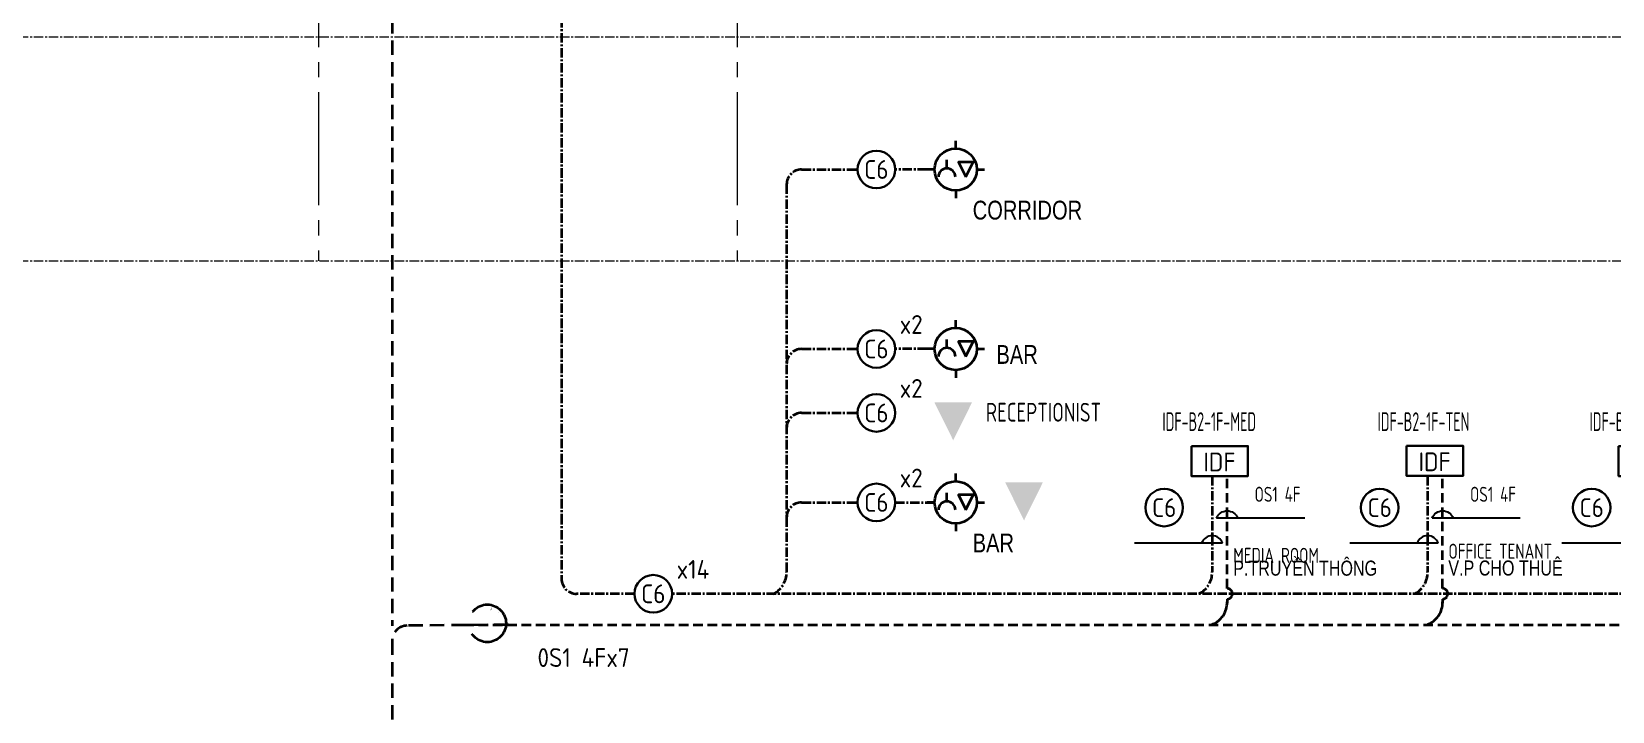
# Model space of a CAD drawing. Header units: millimetres. Extents: x -197 to 1453, y -101 to 618.
# Drawn here: x 376.7 to 587.1, y 217.1 to 307.5 of the extents above; entities that cross this region are included whole.
import ezdxf
from ezdxf.enums import TextEntityAlignment as Align

# ---------------------------------------------------------------- set-up
doc = ezdxf.new("R2010")
doc.units = ezdxf.units.MM
for name, pattern in [('HC-B_EC0-112 ZONE B-TELEPHONE & DATA SYSTEM SCHEMATIC (200529)$0$x-219010-E-00_Tell & Data System Schematic$0$CENTER', [2, 1.25, -0.25, 0.25, -0.25]), ('HC-B_EC0-112 ZONE B-TELEPHONE & DATA SYSTEM SCHEMATIC (200529)$0$x-219010-E-00_Tell & Data System Schematic$0$GEC-COMM_HIDDEN', [9.525, 6.35, -3.175]), ('HC-B_EC0-112 ZONE B-TELEPHONE & DATA SYSTEM SCHEMATIC (200529)$0$x-219010-E-00_Tell & Data System Schematic$0$P-GEC_CPIP 1 CENTER2', [21.05, 15.05, -2, 2, -2]), ('HC-B_EC0-112 ZONE B-TELEPHONE & DATA SYSTEM SCHEMATIC (200529)$0$xx-219010_E-Tell & Data System Floor line$0$CENTER', [2, 1.25, -0.25, 0.25, -0.25])]:
    doc.linetypes.add(name, pattern=pattern)
for name, color, linetype, lineweight in [('HC-B_EC0-112 ZONE B-TELEPHONE & DATA SYSTEM SCHEMATIC (200529)$0$GEC-E-COMM-CABLE-CAT6', 3, 'HC-B_EC0-112 ZONE B-TELEPHONE & DATA SYSTEM SCHEMATIC (200529)$0$x-219010-E-00_Tell & Data System Schematic$0$CENTER', 35), ('HC-B_EC0-112 ZONE B-TELEPHONE & DATA SYSTEM SCHEMATIC (200529)$0$GEC-E-COMM-DIAG-EQPM', 6, 'Continuous', 30), ('HC-B_EC0-112 ZONE B-TELEPHONE & DATA SYSTEM SCHEMATIC (200529)$0$GEC-E-COMM-EQPM', 6, 'Continuous', 30), ('HC-B_EC0-112 ZONE B-TELEPHONE & DATA SYSTEM SCHEMATIC (200529)$0$GEC-E-COMM-OPTICAL FIBER- 4F', 5, 'HC-B_EC0-112 ZONE B-TELEPHONE & DATA SYSTEM SCHEMATIC (200529)$0$x-219010-E-00_Tell & Data System Schematic$0$GEC-COMM_HIDDEN', 35), ('HC-B_EC0-112 ZONE B-TELEPHONE & DATA SYSTEM SCHEMATIC (200529)$0$GEC-E-DIAG-EQPM', 6, 'Continuous', 30), ('HC-B_EC0-112 ZONE B-TELEPHONE & DATA SYSTEM SCHEMATIC (200529)$0$GEC-E-POWR-EQPM', 6, 'Continuous', 35), ('HC-B_EC0-112 ZONE B-TELEPHONE & DATA SYSTEM SCHEMATIC (200529)$0$GEC-G-DIAG-FLOR', 8, 'HC-B_EC0-112 ZONE B-TELEPHONE & DATA SYSTEM SCHEMATIC (200529)$0$x-219010-E-00_Tell & Data System Schematic$0$CENTER', 9), ('HC-B_EC0-112 ZONE B-TELEPHONE & DATA SYSTEM SCHEMATIC (200529)$0$xx-219010_E-Tell & Data System Floor line$0$GEC-G-DIAG-FLOR', 8, 'HC-B_EC0-112 ZONE B-TELEPHONE & DATA SYSTEM SCHEMATIC (200529)$0$xx-219010_E-Tell & Data System Floor line$0$CENTER', 9)]:
    doc.layers.add(name, color=color, linetype=linetype, lineweight=lineweight)
doc.layers.add('HC-B_EC0-112 ZONE B-TELEPHONE & DATA SYSTEM SCHEMATIC (200529)$0$GEC-G-ANNO-TEXT-EN', color=7, linetype='Continuous')
doc.styles.add('HC-B_EC0-112 ZONE B-TELEPHONE & DATA SYSTEM SCHEMATIC (200529)$0$x-219010-E-00_Tell & Data System Schematic$0$GEC-EN_Text Style-2.5mm-Isocp', font='isocp.shx', dxfattribs={"width": 0.8, "height": 2.5})
doc.styles.add('HC-B_EC0-112 ZONE B-TELEPHONE & DATA SYSTEM SCHEMATIC (200529)$0$x-219010-E-00_Tell & Data System Schematic$0$GEC-EN_Text Style-2.5mm-Isocp_Annotative', font='isocp.shx', dxfattribs={"height": 2.5})
doc.styles.add('HC-B_EC0-112 ZONE B-TELEPHONE & DATA SYSTEM SCHEMATIC (200529)$0$x-219010-E-00_Tell & Data System Schematic$0$GEC-VN_Text Style-2.5mm-Hoatbif-WF 0.8', font='hoatbif.shx', dxfattribs={"width": 0.8, "height": 2.5})

# ---------------------------------------------------------------- blocks, each defined once
blk = doc.blocks.new('HC-B_EC0-112 ZONE B-TELEPHONE & DATA SYSTEM SCHEMATIC (200529)$0$xx-219010_E-Tell & Data System Floor line', base_point=(-18, 186.01))
at = {"layer": 'HC-B_EC0-112 ZONE B-TELEPHONE & DATA SYSTEM SCHEMATIC (200529)$0$xx-219010_E-Tell & Data System Floor line$0$GEC-G-DIAG-FLOR'}
for p, q in [((396.89, 492.84), (756.25, 492.84)), ((396.89, 463.03), (756.25, 463.03))]:
    blk.add_line(p, q, dxfattribs=at)
blk = doc.blocks.new('HC-B_EC0-112 ZONE B-TELEPHONE & DATA SYSTEM SCHEMATIC (200529)$0$x-219010-E-00_Tell & Data System Schematic$0$GEC-E_COMMS-RDF (1)')
blk.add_lwpolyline([(-5.5, 0), (2, 0), (2, -4), (-5.5, -4)], close=True)
at = {"color": 7, "style": 'HC-B_EC0-112 ZONE B-TELEPHONE & DATA SYSTEM SCHEMATIC (200529)$0$x-219010-E-00_Tell & Data System Schematic$0$GEC-EN_Text Style-2.5mm-Isocp'}
for tag, p in [('DESCRIPTION-1', (7.72, -1.46)), ('DESCRIPTION-2', (7.72, -4.96)), ('SPARE', (7.72, -8.46))]:
    blk.add_attdef(tag, p, '', height=2.5, dxfattribs=at)
blk.add_attdef('GEC-NAME', text='', height=2.5, dxfattribs=at).set_placement((-1.78, -2.12), align=Align.MIDDLE)
blk = doc.blocks.new('HC-B_EC0-112 ZONE B-TELEPHONE & DATA SYSTEM SCHEMATIC (200529)$0$x-219010-E-00_Tell & Data System Schematic$0$GEC-E_COMMS-CABLE-CAT.6')
blk.add_circle((0, 0), 2.5)
at = {"color": 7, "style": 'HC-B_EC0-112 ZONE B-TELEPHONE & DATA SYSTEM SCHEMATIC (200529)$0$x-219010-E-00_Tell & Data System Schematic$0$GEC-EN_Text Style-2.5mm-Isocp'}
for tag, p in [('DESCRIPTION-1', (8.39, 0.28)), ('DESCRIPTION-2', (8.39, -3.22)), ('SPARE', (8.39, -6.72))]:
    blk.add_attdef(tag, p, '', height=2.5, dxfattribs=at)
blk.add_attdef('GEC-NAME', text='', height=2.5, dxfattribs=at).set_placement((0, 0), align=Align.MIDDLE)
blk = doc.blocks.new('HC-B_EC0-112 ZONE B-TELEPHONE & DATA SYSTEM SCHEMATIC (200529)$0$x-219010-E-00_Tell & Data System Schematic$0$GEC-E_COMMS-DATA OUTLET-RJ45-WALL')
blk.add_solid([(0, 0), (2.5, 5.05), (0, 0), (-2.5, 5.05)])
at = {"color": 7, "style": 'HC-B_EC0-112 ZONE B-TELEPHONE & DATA SYSTEM SCHEMATIC (200529)$0$x-219010-E-00_Tell & Data System Schematic$0$GEC-EN_Text Style-2.5mm-Isocp_Annotative'}
for tag, p in [('GEC-NAME', (4.35, 5.03)), ('DESCRIPTION-1', (4.35, 1.53)), ('DESCRIPTION-2', (4.35, -1.97)), ('SPARE', (4.35, -5.47))]:
    blk.add_attdef(tag, p, '', height=2.5, dxfattribs=at)
blk = doc.blocks.new('*U168')
at = {"layer": 'HC-B_EC0-112 ZONE B-TELEPHONE & DATA SYSTEM SCHEMATIC (200529)$0$GEC-E-COMM-DIAG-EQPM'}
blk.add_blockref('HC-B_EC0-112 ZONE B-TELEPHONE & DATA SYSTEM SCHEMATIC (200529)$0$x-219010-E-00_Tell & Data System Schematic$0$GEC-E_COMMS-DATA OUTLET-RJ45-WALL', (508.78, 242.47), dxfattribs=at)
blk.add_blockref('HC-B_EC0-112 ZONE B-TELEPHONE & DATA SYSTEM SCHEMATIC (200529)$0$x-219010-E-00_Tell & Data System Schematic$0$GEC-E_COMMS-DATA OUTLET-RJ45-WALL', (508.78, 242.47), dxfattribs=at)
blk.add_blockref('HC-B_EC0-112 ZONE B-TELEPHONE & DATA SYSTEM SCHEMATIC (200529)$0$x-219010-E-00_Tell & Data System Schematic$0$GEC-E_COMMS-DATA OUTLET-RJ45-WALL', (508.78, 242.47), dxfattribs=at)
blk = doc.blocks.new('HC-B_EC0-112 ZONE B-TELEPHONE & DATA SYSTEM SCHEMATIC (200529)$0$x-219010-E-00_Tell & Data System Schematic$0$GEC-E_COMMS-WIFI')
for p, q in [((-0.01, 2.81), (-0.01, 3.82)), ((-1.19, 0.13), (-1.19, 1.27)), ((-2.82, -0.01), (-3.83, -0.01)), ((2.81, -0.01), (3.82, -0.01)), ((-0.01, -2.82), (-0.01, -3.83))]:
    blk.add_line(p, q)
blk.add_lwpolyline([(1.33, -1), (2.31, 0.98), (0.35, 0.98)], close=True)
blk.add_circle((-0.01, -0.01), 2.81)
blk.add_arc((-1.19, -1), 1.13, 0, 180)
at = {"color": 7, "style": 'HC-B_EC0-112 ZONE B-TELEPHONE & DATA SYSTEM SCHEMATIC (200529)$0$x-219010-E-00_Tell & Data System Schematic$0$GEC-EN_Text Style-2.5mm-Isocp_Annotative'}
for tag, p in [('GEC-NAME', (5.58, 4.37)), ('DESCRIPTION-1', (5.58, 0.87)), ('DESCRIPTION-2', (5.58, -2.63)), ('SPARE', (5.58, -6.13))]:
    blk.add_attdef(tag, p, '', height=2.5, dxfattribs=at)
blk = doc.blocks.new('*U169')
at = {"layer": 'HC-B_EC0-112 ZONE B-TELEPHONE & DATA SYSTEM SCHEMATIC (200529)$0$GEC-E-POWR-EQPM'}
ref = blk.add_blockref('HC-B_EC0-112 ZONE B-TELEPHONE & DATA SYSTEM SCHEMATIC (200529)$0$x-219010-E-00_Tell & Data System Schematic$0$GEC-E_COMMS-WIFI', (499.7, 244.88), dxfattribs=at)
ref.add_attrib('DESCRIPTION-2', 'BAR', (501.95, 238.22), dxfattribs={"layer": '0', "color": 7, "height": 2.5, "style": 'HC-B_EC0-112 ZONE B-TELEPHONE & DATA SYSTEM SCHEMATIC (200529)$0$x-219010-E-00_Tell & Data System Schematic$0$GEC-VN_Text Style-2.5mm-Hoatbif-WF 0.8', "width": 0.8})
ref = blk.add_blockref('HC-B_EC0-112 ZONE B-TELEPHONE & DATA SYSTEM SCHEMATIC (200529)$0$x-219010-E-00_Tell & Data System Schematic$0$GEC-E_COMMS-WIFI', (499.7, 244.88), dxfattribs=at)
ref.add_attrib('DESCRIPTION-2', 'BAR', (501.95, 238.22), dxfattribs={"layer": '0', "color": 7, "height": 2.5, "style": 'HC-B_EC0-112 ZONE B-TELEPHONE & DATA SYSTEM SCHEMATIC (200529)$0$x-219010-E-00_Tell & Data System Schematic$0$GEC-VN_Text Style-2.5mm-Hoatbif-WF 0.8', "width": 0.8})
ref = blk.add_blockref('HC-B_EC0-112 ZONE B-TELEPHONE & DATA SYSTEM SCHEMATIC (200529)$0$x-219010-E-00_Tell & Data System Schematic$0$GEC-E_COMMS-WIFI', (499.7, 244.88), dxfattribs=at)
ref.add_attrib('DESCRIPTION-2', 'BAR', (501.95, 238.22), dxfattribs={"layer": '0', "color": 7, "height": 2.5, "style": 'HC-B_EC0-112 ZONE B-TELEPHONE & DATA SYSTEM SCHEMATIC (200529)$0$x-219010-E-00_Tell & Data System Schematic$0$GEC-VN_Text Style-2.5mm-Hoatbif-WF 0.8', "width": 0.8})
blk = doc.blocks.new('HC-B_EC0-112 ZONE B-TELEPHONE & DATA SYSTEM SCHEMATIC (200529)$0$x-219010-E-00_Tell & Data System Schematic$0$Ky hieu cap')
blk.add_lwpolyline([(523.79, 257.11), (534.36, 257.11), (535.52, 257.11)])
blk.add_arc((534.12, 256.59), 1.49, 20.0579, 159.9421)
blk = doc.blocks.new('HC-B_EC0-112 ZONE B-TELEPHONE & DATA SYSTEM SCHEMATIC (200529)$0$x-219010-E-00_Tell & Data System Schematic$0$GEC-E_COMMS-DENOTES NUMBER OF FIRES')
for points in [[(0.57, 1.87, 0, 1, 0), (-0.38, 0.4, 0, 0, 0), (-1.7, -1.84, 0, 0, 0)], [(1.43, 1.38, 0, 1, 0), (0.51, -0.21, 0, 0, 0), (-0.77, -2.38, 0, 0, 0)]]:
    blk.add_lwpolyline(points, format="xyseb")
blk.add_circle((0, 0), 2.5)
at = {"color": 7, "style": 'HC-B_EC0-112 ZONE B-TELEPHONE & DATA SYSTEM SCHEMATIC (200529)$0$x-219010-E-00_Tell & Data System Schematic$0$GEC-EN_Text Style-2.5mm-Isocp'}
for tag, p in [('GEC-NAME', (4.35, 2.97)), ('DESCRIPTION-1', (4.35, -0.53)), ('DESCRIPTION-2', (4.35, -4.03)), ('SPARE', (4.35, -7.53))]:
    blk.add_attdef(tag, p, '', height=2.5, dxfattribs=at)
blk = doc.blocks.new('*U178')
at = {"layer": 'HC-B_EC0-112 ZONE B-TELEPHONE & DATA SYSTEM SCHEMATIC (200529)$0$GEC-E-COMM-DIAG-EQPM'}
ref = blk.add_blockref('HC-B_EC0-112 ZONE B-TELEPHONE & DATA SYSTEM SCHEMATIC (200529)$0$x-219010-E-00_Tell & Data System Schematic$0$GEC-E_COMMS-DATA OUTLET-RJ45-WALL', (499.36, 253.13), dxfattribs=at)
ref.add_attrib('SPARE', 'RECEPTIONIST', (503.71, 255.62), dxfattribs={"layer": '0', "color": 7, "height": 2.5, "style": 'HC-B_EC0-112 ZONE B-TELEPHONE & DATA SYSTEM SCHEMATIC (200529)$0$x-219010-E-00_Tell & Data System Schematic$0$GEC-EN_Text Style-2.5mm-Isocp', "width": 0.8})
ref = blk.add_blockref('HC-B_EC0-112 ZONE B-TELEPHONE & DATA SYSTEM SCHEMATIC (200529)$0$x-219010-E-00_Tell & Data System Schematic$0$GEC-E_COMMS-DATA OUTLET-RJ45-WALL', (499.36, 253.13), dxfattribs=at)
ref.add_attrib('SPARE', 'RECEPTIONIST', (503.71, 255.62), dxfattribs={"layer": '0', "color": 7, "height": 2.5, "style": 'HC-B_EC0-112 ZONE B-TELEPHONE & DATA SYSTEM SCHEMATIC (200529)$0$x-219010-E-00_Tell & Data System Schematic$0$GEC-EN_Text Style-2.5mm-Isocp', "width": 0.8})
ref = blk.add_blockref('HC-B_EC0-112 ZONE B-TELEPHONE & DATA SYSTEM SCHEMATIC (200529)$0$x-219010-E-00_Tell & Data System Schematic$0$GEC-E_COMMS-DATA OUTLET-RJ45-WALL', (499.36, 253.13), dxfattribs=at)
ref.add_attrib('SPARE', 'RECEPTIONIST', (503.71, 255.62), dxfattribs={"layer": '0', "color": 7, "height": 2.5, "style": 'HC-B_EC0-112 ZONE B-TELEPHONE & DATA SYSTEM SCHEMATIC (200529)$0$x-219010-E-00_Tell & Data System Schematic$0$GEC-EN_Text Style-2.5mm-Isocp', "width": 0.8})
blk = doc.blocks.new('*U179')
at = {"layer": 'HC-B_EC0-112 ZONE B-TELEPHONE & DATA SYSTEM SCHEMATIC (200529)$0$GEC-E-POWR-EQPM'}
ref = blk.add_blockref('HC-B_EC0-112 ZONE B-TELEPHONE & DATA SYSTEM SCHEMATIC (200529)$0$x-219010-E-00_Tell & Data System Schematic$0$GEC-E_COMMS-WIFI', (499.7, 265.3), dxfattribs=at)
ref.add_attrib('DESCRIPTION-2', 'BAR', (505.11, 263.31), dxfattribs={"layer": '0', "color": 7, "height": 2.5, "style": 'HC-B_EC0-112 ZONE B-TELEPHONE & DATA SYSTEM SCHEMATIC (200529)$0$x-219010-E-00_Tell & Data System Schematic$0$GEC-VN_Text Style-2.5mm-Hoatbif-WF 0.8', "width": 0.8})
ref = blk.add_blockref('HC-B_EC0-112 ZONE B-TELEPHONE & DATA SYSTEM SCHEMATIC (200529)$0$x-219010-E-00_Tell & Data System Schematic$0$GEC-E_COMMS-WIFI', (499.7, 265.3), dxfattribs=at)
ref.add_attrib('DESCRIPTION-2', 'BAR', (505.11, 263.31), dxfattribs={"layer": '0', "color": 7, "height": 2.5, "style": 'HC-B_EC0-112 ZONE B-TELEPHONE & DATA SYSTEM SCHEMATIC (200529)$0$x-219010-E-00_Tell & Data System Schematic$0$GEC-VN_Text Style-2.5mm-Hoatbif-WF 0.8', "width": 0.8})
ref = blk.add_blockref('HC-B_EC0-112 ZONE B-TELEPHONE & DATA SYSTEM SCHEMATIC (200529)$0$x-219010-E-00_Tell & Data System Schematic$0$GEC-E_COMMS-WIFI', (499.7, 265.3), dxfattribs=at)
ref.add_attrib('DESCRIPTION-2', 'BAR', (505.11, 263.31), dxfattribs={"layer": '0', "color": 7, "height": 2.5, "style": 'HC-B_EC0-112 ZONE B-TELEPHONE & DATA SYSTEM SCHEMATIC (200529)$0$x-219010-E-00_Tell & Data System Schematic$0$GEC-VN_Text Style-2.5mm-Hoatbif-WF 0.8', "width": 0.8})
blk = doc.blocks.new('*U180')
at = {"layer": 'HC-B_EC0-112 ZONE B-TELEPHONE & DATA SYSTEM SCHEMATIC (200529)$0$GEC-E-POWR-EQPM'}
ref = blk.add_blockref('HC-B_EC0-112 ZONE B-TELEPHONE & DATA SYSTEM SCHEMATIC (200529)$0$x-219010-E-00_Tell & Data System Schematic$0$GEC-E_COMMS-WIFI', (499.7, 289.18), dxfattribs=at)
ref.add_attrib('DESCRIPTION-2', 'CORRIDOR', (501.95, 282.52), dxfattribs={"layer": '0', "color": 7, "height": 2.5, "style": 'HC-B_EC0-112 ZONE B-TELEPHONE & DATA SYSTEM SCHEMATIC (200529)$0$x-219010-E-00_Tell & Data System Schematic$0$GEC-VN_Text Style-2.5mm-Hoatbif-WF 0.8', "width": 0.8})
ref = blk.add_blockref('HC-B_EC0-112 ZONE B-TELEPHONE & DATA SYSTEM SCHEMATIC (200529)$0$x-219010-E-00_Tell & Data System Schematic$0$GEC-E_COMMS-WIFI', (499.7, 289.18), dxfattribs=at)
ref.add_attrib('DESCRIPTION-2', 'CORRIDOR', (501.95, 282.52), dxfattribs={"layer": '0', "color": 7, "height": 2.5, "style": 'HC-B_EC0-112 ZONE B-TELEPHONE & DATA SYSTEM SCHEMATIC (200529)$0$x-219010-E-00_Tell & Data System Schematic$0$GEC-VN_Text Style-2.5mm-Hoatbif-WF 0.8', "width": 0.8})
ref = blk.add_blockref('HC-B_EC0-112 ZONE B-TELEPHONE & DATA SYSTEM SCHEMATIC (200529)$0$x-219010-E-00_Tell & Data System Schematic$0$GEC-E_COMMS-WIFI', (499.7, 289.18), dxfattribs=at)
ref.add_attrib('DESCRIPTION-2', 'CORRIDOR', (501.95, 282.52), dxfattribs={"layer": '0', "color": 7, "height": 2.5, "style": 'HC-B_EC0-112 ZONE B-TELEPHONE & DATA SYSTEM SCHEMATIC (200529)$0$x-219010-E-00_Tell & Data System Schematic$0$GEC-VN_Text Style-2.5mm-Hoatbif-WF 0.8', "width": 0.8})
blk = doc.blocks.new('HC-B_EC0-112 ZONE B-TELEPHONE & DATA SYSTEM SCHEMATIC (200529)')
at = {"layer": 'HC-B_EC0-112 ZONE B-TELEPHONE & DATA SYSTEM SCHEMATIC (200529)$0$GEC-E-COMM-CABLE-CAT6'}
for p, q in [((479.19, 289.18), (486.63, 289.18)), ((495.87, 289.17), (491.63, 289.18)), ((477.19, 287.18), (477.19, 242.87)), ((479.19, 265.29), (486.63, 265.29)), ((495.87, 265.29), (491.63, 265.29)), ((479.19, 256.78), (486.63, 256.78)), ((533.81, 248.37), (533.81, 235.61)), ((562.48, 248.37), (562.48, 235.61)), ((479.19, 244.87), (486.63, 244.87)), ((491.63, 244.87), (496.89, 244.87)), ((447.24, 243.19), (447.24, 234.71)), ((477.19, 242.87), (477.19, 235.6)), ((456.95, 232.71), (449.24, 232.71)), ((701.78, 232.7), (461.95, 232.71))]:
    blk.add_line(p, q, dxfattribs=at)
blk.add_lwpolyline([(559.29, 390.91), (559.33, 390.91, -0.414214), (562.33, 387.91), (562.33, 359.33, -0.414214), (559.33, 356.33), (450.24, 356.33, 0.414214), (447.24, 353.33), (447.24, 243.19)], format="xyb", dxfattribs=at)
for centre, radius, start, end in [((479.19, 287.18), 2, 90, 180), ((479.19, 263.29), 2, 90, 180), ((479.19, 254.78), 2, 90, 180), ((479.19, 242.87), 2, 90, 180), ((474.04, 235.52), 3.14, 296.282, 1.4658), ((530.67, 235.53), 3.14, 296.282, 1.4658), ((559.34, 235.53), 3.14, 296.282, 1.4658), ((449.24, 234.71), 2, 179.9992, 269.9992)]:
    blk.add_arc(centre, radius, start, end, dxfattribs=at)
at = {"layer": 'HC-B_EC0-112 ZONE B-TELEPHONE & DATA SYSTEM SCHEMATIC (200529)$0$GEC-E-COMM-OPTICAL FIBER- 4F', "ltscale": 0.2}
for p, q in [((535.81, 233.41), (535.81, 248.37)), ((564.48, 233.41), (564.48, 248.37)), ((535.81, 232.01), (535.81, 231.46)), ((564.48, 232.01), (564.48, 231.46)), ((434.29, 228.6), (703.45, 228.57))]:
    blk.add_line(p, q, dxfattribs=at)
at = {"layer": 'HC-B_EC0-112 ZONE B-TELEPHONE & DATA SYSTEM SCHEMATIC (200529)$0$GEC-E-COMM-OPTICAL FIBER- 4F', "linetype": 'HC-B_EC0-112 ZONE B-TELEPHONE & DATA SYSTEM SCHEMATIC (200529)$0$x-219010-E-00_Tell & Data System Schematic$0$GEC-COMM_HIDDEN', "ltscale": 0.3}
for points in [[(735.68, 314.05), (426.7, 314.05, 0.414214), (424.7, 312.05), (424.7, 228.45)], [(440.2, 228.6), (426.68, 228.47, 0.411493), (424.7, 226.47), (424.7, 176.31, 0.372602), (426.89, 173.78), (512.51, 173.78)]]:
    blk.add_lwpolyline(points, format="xyb", dxfattribs=at)
at = {"layer": 'HC-B_EC0-112 ZONE B-TELEPHONE & DATA SYSTEM SCHEMATIC (200529)$0$GEC-E-COMM-OPTICAL FIBER- 4F'}
for centre, radius, start, end in [((532.67, 231.55), 3.14, 289.8253, 1.4658), ((535.81, 232.71), 0.7, 270, 90), ((561.34, 231.55), 3.14, 289.8253, 1.4658), ((564.48, 232.71), 0.7, 270, 90)]:
    blk.add_arc(centre, radius, start, end, dxfattribs=at)
at = {"layer": 'HC-B_EC0-112 ZONE B-TELEPHONE & DATA SYSTEM SCHEMATIC (200529)$0$GEC-G-DIAG-FLOR', "linetype": 'HC-B_EC0-112 ZONE B-TELEPHONE & DATA SYSTEM SCHEMATIC (200529)$0$x-219010-E-00_Tell & Data System Schematic$0$P-GEC_CPIP 1 CENTER2'}
for p, q in [((414.9, 467.86), (414.9, 277.03)), ((470.63, 467.86), (470.63, 277.03))]:
    blk.add_line(p, q, dxfattribs=at)
for name, p in [('HC-B_EC0-112 ZONE B-TELEPHONE & DATA SYSTEM SCHEMATIC (200529)$0$xx-219010_E-Tell & Data System Floor line', (-87.86, 0)), ('*U180', (0, 0)), ('*U179', (0, 0)), ('*U178', (0, 0)), ('*U169', (0, 0)), ('*U168', (0, 0))]:
    blk.add_blockref(name, p)
at = {"layer": 'HC-B_EC0-112 ZONE B-TELEPHONE & DATA SYSTEM SCHEMATIC (200529)$0$GEC-E-COMM-EQPM'}
ref = blk.add_blockref('HC-B_EC0-112 ZONE B-TELEPHONE & DATA SYSTEM SCHEMATIC (200529)$0$x-219010-E-00_Tell & Data System Schematic$0$GEC-E_COMMS-RDF (1)', (536.56, 252.37), dxfattribs=at)
ref.add_attrib('GEC-NAME', 'IDF', dxfattribs={"layer": '0', "color": 7, "height": 2.5, "style": 'HC-B_EC0-112 ZONE B-TELEPHONE & DATA SYSTEM SCHEMATIC (200529)$0$x-219010-E-00_Tell & Data System Schematic$0$GEC-EN_Text Style-2.5mm-Isocp'}).set_placement((534.78, 250.25), align=Align.MIDDLE)
ref.add_attrib('DESCRIPTION-1', 'IDF-B2-1F-MED', (527.19, 254.37), dxfattribs={"layer": '0', "color": 7, "height": 2.5, "style": 'HC-B_EC0-112 ZONE B-TELEPHONE & DATA SYSTEM SCHEMATIC (200529)$0$x-219010-E-00_Tell & Data System Schematic$0$GEC-EN_Text Style-2.5mm-Isocp', "width": 0.6})
ref = blk.add_blockref('HC-B_EC0-112 ZONE B-TELEPHONE & DATA SYSTEM SCHEMATIC (200529)$0$x-219010-E-00_Tell & Data System Schematic$0$GEC-E_COMMS-RDF (1)', (565.19, 252.4), dxfattribs=at)
ref.add_attrib('GEC-NAME', 'IDF', dxfattribs={"layer": '0', "color": 7, "height": 2.5, "style": 'HC-B_EC0-112 ZONE B-TELEPHONE & DATA SYSTEM SCHEMATIC (200529)$0$x-219010-E-00_Tell & Data System Schematic$0$GEC-EN_Text Style-2.5mm-Isocp'}).set_placement((563.41, 250.28), align=Align.MIDDLE)
ref.add_attrib('DESCRIPTION-1', 'IDF-B2-1F-TEN', (555.82, 254.37), dxfattribs={"layer": '0', "color": 7, "height": 2.5, "style": 'HC-B_EC0-112 ZONE B-TELEPHONE & DATA SYSTEM SCHEMATIC (200529)$0$x-219010-E-00_Tell & Data System Schematic$0$GEC-EN_Text Style-2.5mm-Isocp', "width": 0.6})
ref = blk.add_blockref('HC-B_EC0-112 ZONE B-TELEPHONE & DATA SYSTEM SCHEMATIC (200529)$0$x-219010-E-00_Tell & Data System Schematic$0$GEC-E_COMMS-RDF (1)', (593.4, 252.37), dxfattribs=at)
ref.add_attrib('GEC-NAME', 'IDF', dxfattribs={"layer": '0', "color": 7, "height": 2.5, "style": 'HC-B_EC0-112 ZONE B-TELEPHONE & DATA SYSTEM SCHEMATIC (200529)$0$x-219010-E-00_Tell & Data System Schematic$0$GEC-EN_Text Style-2.5mm-Isocp'}).set_placement((591.62, 250.25), align=Align.MIDDLE)
ref.add_attrib('DESCRIPTION-1', 'IDF-B2-1F-EVE', (584.02, 254.37), dxfattribs={"layer": '0', "color": 7, "height": 2.5, "style": 'HC-B_EC0-112 ZONE B-TELEPHONE & DATA SYSTEM SCHEMATIC (200529)$0$x-219010-E-00_Tell & Data System Schematic$0$GEC-EN_Text Style-2.5mm-Isocp', "width": 0.6})
at = {"layer": 'HC-B_EC0-112 ZONE B-TELEPHONE & DATA SYSTEM SCHEMATIC (200529)$0$GEC-E-COMM-OPTICAL FIBER- 4F'}
ref = blk.add_blockref('HC-B_EC0-112 ZONE B-TELEPHONE & DATA SYSTEM SCHEMATIC (200529)$0$x-219010-E-00_Tell & Data System Schematic$0$GEC-E_COMMS-DENOTES NUMBER OF FIRES', (437.36, 228.78), dxfattribs=at)
ref.add_attrib('GEC-NAME', '0S1 4Fx7', (444.04, 222.97), dxfattribs={"layer": '0', "color": 7, "height": 2.5, "style": 'HC-B_EC0-112 ZONE B-TELEPHONE & DATA SYSTEM SCHEMATIC (200529)$0$x-219010-E-00_Tell & Data System Schematic$0$GEC-EN_Text Style-2.5mm-Isocp'})
at = {"layer": 'HC-B_EC0-112 ZONE B-TELEPHONE & DATA SYSTEM SCHEMATIC (200529)$0$GEC-E-DIAG-EQPM', "color": 1}
ref = blk.add_blockref('HC-B_EC0-112 ZONE B-TELEPHONE & DATA SYSTEM SCHEMATIC (200529)$0$x-219010-E-00_Tell & Data System Schematic$0$GEC-E_COMMS-CABLE-CAT.6', (489.13, 289.18), dxfattribs=at)
ref.add_attrib('GEC-NAME', 'C6', dxfattribs={"layer": '0', "color": 7, "height": 2.5, "style": 'HC-B_EC0-112 ZONE B-TELEPHONE & DATA SYSTEM SCHEMATIC (200529)$0$x-219010-E-00_Tell & Data System Schematic$0$GEC-EN_Text Style-2.5mm-Isocp'}).set_placement((489.13, 289.18), align=Align.MIDDLE)
ref = blk.add_blockref('HC-B_EC0-112 ZONE B-TELEPHONE & DATA SYSTEM SCHEMATIC (200529)$0$x-219010-E-00_Tell & Data System Schematic$0$GEC-E_COMMS-CABLE-CAT.6', (489.13, 265.29), dxfattribs=at)
ref.add_attrib('GEC-NAME', 'C6', dxfattribs={"layer": '0', "color": 7, "height": 2.5, "style": 'HC-B_EC0-112 ZONE B-TELEPHONE & DATA SYSTEM SCHEMATIC (200529)$0$x-219010-E-00_Tell & Data System Schematic$0$GEC-EN_Text Style-2.5mm-Isocp'}).set_placement((489.13, 265.29), align=Align.MIDDLE)
ref.add_attrib('DESCRIPTION-2', 'x2', (492.24, 267.3), dxfattribs={"layer": '0', "color": 7, "height": 2.5, "style": 'HC-B_EC0-112 ZONE B-TELEPHONE & DATA SYSTEM SCHEMATIC (200529)$0$x-219010-E-00_Tell & Data System Schematic$0$GEC-EN_Text Style-2.5mm-Isocp'})
ref = blk.add_blockref('HC-B_EC0-112 ZONE B-TELEPHONE & DATA SYSTEM SCHEMATIC (200529)$0$x-219010-E-00_Tell & Data System Schematic$0$GEC-E_COMMS-CABLE-CAT.6', (489.13, 256.78), dxfattribs=at)
ref.add_attrib('GEC-NAME', 'C6', dxfattribs={"layer": '0', "color": 7, "height": 2.5, "style": 'HC-B_EC0-112 ZONE B-TELEPHONE & DATA SYSTEM SCHEMATIC (200529)$0$x-219010-E-00_Tell & Data System Schematic$0$GEC-EN_Text Style-2.5mm-Isocp'}).set_placement((489.13, 256.78), align=Align.MIDDLE)
ref.add_attrib('DESCRIPTION-2', 'x2', (492.24, 258.79), dxfattribs={"layer": '0', "color": 7, "height": 2.5, "style": 'HC-B_EC0-112 ZONE B-TELEPHONE & DATA SYSTEM SCHEMATIC (200529)$0$x-219010-E-00_Tell & Data System Schematic$0$GEC-EN_Text Style-2.5mm-Isocp'})
ref = blk.add_blockref('HC-B_EC0-112 ZONE B-TELEPHONE & DATA SYSTEM SCHEMATIC (200529)$0$x-219010-E-00_Tell & Data System Schematic$0$GEC-E_COMMS-CABLE-CAT.6', (489.13, 244.87), dxfattribs=at)
ref.add_attrib('GEC-NAME', 'C6', dxfattribs={"layer": '0', "color": 7, "height": 2.5, "style": 'HC-B_EC0-112 ZONE B-TELEPHONE & DATA SYSTEM SCHEMATIC (200529)$0$x-219010-E-00_Tell & Data System Schematic$0$GEC-EN_Text Style-2.5mm-Isocp'}).set_placement((489.13, 244.87), align=Align.MIDDLE)
ref.add_attrib('DESCRIPTION-2', 'x2', (492.24, 246.87), dxfattribs={"layer": '0', "color": 7, "height": 2.5, "style": 'HC-B_EC0-112 ZONE B-TELEPHONE & DATA SYSTEM SCHEMATIC (200529)$0$x-219010-E-00_Tell & Data System Schematic$0$GEC-EN_Text Style-2.5mm-Isocp'})
ref = blk.add_blockref('HC-B_EC0-112 ZONE B-TELEPHONE & DATA SYSTEM SCHEMATIC (200529)$0$x-219010-E-00_Tell & Data System Schematic$0$GEC-E_COMMS-CABLE-CAT.6', (527.43, 244.18), dxfattribs=at)
ref.add_attrib('GEC-NAME', 'C6', dxfattribs={"layer": '0', "color": 7, "height": 2.5, "style": 'HC-B_EC0-112 ZONE B-TELEPHONE & DATA SYSTEM SCHEMATIC (200529)$0$x-219010-E-00_Tell & Data System Schematic$0$GEC-EN_Text Style-2.5mm-Isocp'}).set_placement((527.43, 244.18), align=Align.MIDDLE)
ref = blk.add_blockref('HC-B_EC0-112 ZONE B-TELEPHONE & DATA SYSTEM SCHEMATIC (200529)$0$x-219010-E-00_Tell & Data System Schematic$0$GEC-E_COMMS-CABLE-CAT.6', (556.1, 244.18), dxfattribs=at)
ref.add_attrib('GEC-NAME', 'C6', dxfattribs={"layer": '0', "color": 7, "height": 2.5, "style": 'HC-B_EC0-112 ZONE B-TELEPHONE & DATA SYSTEM SCHEMATIC (200529)$0$x-219010-E-00_Tell & Data System Schematic$0$GEC-EN_Text Style-2.5mm-Isocp'}).set_placement((556.1, 244.18), align=Align.MIDDLE)
ref = blk.add_blockref('HC-B_EC0-112 ZONE B-TELEPHONE & DATA SYSTEM SCHEMATIC (200529)$0$x-219010-E-00_Tell & Data System Schematic$0$GEC-E_COMMS-CABLE-CAT.6', (584.31, 244.18), dxfattribs=at)
ref.add_attrib('GEC-NAME', 'C6', dxfattribs={"layer": '0', "color": 7, "height": 2.5, "style": 'HC-B_EC0-112 ZONE B-TELEPHONE & DATA SYSTEM SCHEMATIC (200529)$0$x-219010-E-00_Tell & Data System Schematic$0$GEC-EN_Text Style-2.5mm-Isocp'}).set_placement((584.31, 244.18), align=Align.MIDDLE)
ref = blk.add_blockref('HC-B_EC0-112 ZONE B-TELEPHONE & DATA SYSTEM SCHEMATIC (200529)$0$x-219010-E-00_Tell & Data System Schematic$0$GEC-E_COMMS-CABLE-CAT.6', (459.45, 232.71), dxfattribs=at)
ref.add_attrib('GEC-NAME', 'C6', dxfattribs={"layer": '0', "color": 7, "height": 2.5, "style": 'HC-B_EC0-112 ZONE B-TELEPHONE & DATA SYSTEM SCHEMATIC (200529)$0$x-219010-E-00_Tell & Data System Schematic$0$GEC-EN_Text Style-2.5mm-Isocp'}).set_placement((459.45, 232.71), align=Align.MIDDLE)
ref.add_attrib('DESCRIPTION-2', 'x14', (462.56, 234.71), dxfattribs={"layer": '0', "color": 7, "height": 2.5, "style": 'HC-B_EC0-112 ZONE B-TELEPHONE & DATA SYSTEM SCHEMATIC (200529)$0$x-219010-E-00_Tell & Data System Schematic$0$GEC-EN_Text Style-2.5mm-Isocp'})
at = {"layer": 'HC-B_EC0-112 ZONE B-TELEPHONE & DATA SYSTEM SCHEMATIC (200529)$0$GEC-G-ANNO-TEXT-EN', "xscale": -1}
for p in [(1069.93, -14.33), (1098.6, -14.33)]:
    blk.add_blockref('HC-B_EC0-112 ZONE B-TELEPHONE & DATA SYSTEM SCHEMATIC (200529)$0$x-219010-E-00_Tell & Data System Schematic$0$Ky hieu cap', p, dxfattribs=at)
at = {"layer": 'HC-B_EC0-112 ZONE B-TELEPHONE & DATA SYSTEM SCHEMATIC (200529)$0$GEC-G-ANNO-TEXT-EN'}
for p in [(-0.31, -17.64), (28.36, -17.64), (56.57, -17.64)]:
    blk.add_blockref('HC-B_EC0-112 ZONE B-TELEPHONE & DATA SYSTEM SCHEMATIC (200529)$0$x-219010-E-00_Tell & Data System Schematic$0$Ky hieu cap', p, dxfattribs=at)
at = {"layer": 'HC-B_EC0-112 ZONE B-TELEPHONE & DATA SYSTEM SCHEMATIC (200529)$0$GEC-G-ANNO-TEXT-EN', "linetype": 'HC-B_EC0-112 ZONE B-TELEPHONE & DATA SYSTEM SCHEMATIC (200529)$0$x-219010-E-00_Tell & Data System Schematic$0$GEC-COMM_HIDDEN', "char_height": 2, "attachment_point": 3, "style": 'HC-B_EC0-112 ZONE B-TELEPHONE & DATA SYSTEM SCHEMATIC (200529)$0$x-219010-E-00_Tell & Data System Schematic$0$GEC-EN_Text Style-2.5mm-Isocp'}
for insert in [(545.57, 246.95), (574.24, 246.95)]:
    blk.add_mtext_dynamic_manual_height_columns('OS1 4F', width=19.3509, gutter_width=12.5, heights=[0], dxfattribs=dict(at, insert=insert))
at = {"layer": 'HC-B_EC0-112 ZONE B-TELEPHONE & DATA SYSTEM SCHEMATIC (200529)$0$GEC-G-ANNO-TEXT-EN', "linetype": 'HC-B_EC0-112 ZONE B-TELEPHONE & DATA SYSTEM SCHEMATIC (200529)$0$x-219010-E-00_Tell & Data System Schematic$0$GEC-COMM_HIDDEN', "char_height": 2, "attachment_point": 1, "line_spacing_factor": 0.6}
for s, width, insert, style in [('MEDIA ROOM', 19.3509, (536.62, 238.82), 'HC-B_EC0-112 ZONE B-TELEPHONE & DATA SYSTEM SCHEMATIC (200529)$0$x-219010-E-00_Tell & Data System Schematic$0$GEC-EN_Text Style-2.5mm-Isocp'), ('P.TRUYÒN TH¤NG', 21.739, (536.62, 237.12), 'HC-B_EC0-112 ZONE B-TELEPHONE & DATA SYSTEM SCHEMATIC (200529)$0$x-219010-E-00_Tell & Data System Schematic$0$GEC-VN_Text Style-2.5mm-Hoatbif-WF 0.8'), ('V.P CHO THU£', 21.739, (565.24, 237.14), 'HC-B_EC0-112 ZONE B-TELEPHONE & DATA SYSTEM SCHEMATIC (200529)$0$x-219010-E-00_Tell & Data System Schematic$0$GEC-VN_Text Style-2.5mm-Hoatbif-WF 0.8'), ('OFFICE TENANT', 19.3509, (565.25, 239.37), 'HC-B_EC0-112 ZONE B-TELEPHONE & DATA SYSTEM SCHEMATIC (200529)$0$x-219010-E-00_Tell & Data System Schematic$0$GEC-EN_Text Style-2.5mm-Isocp')]:
    blk.add_mtext_dynamic_manual_height_columns(s, width=width, gutter_width=12.5, heights=[0], dxfattribs=dict(at, insert=insert, style=style))

msp = doc.modelspace()

# ---------------------------------------------------------------- block references
msp.add_blockref('HC-B_EC0-112 ZONE B-TELEPHONE & DATA SYSTEM SCHEMATIC (200529)', (0, 0))

doc.saveas('drawing.dxf')
